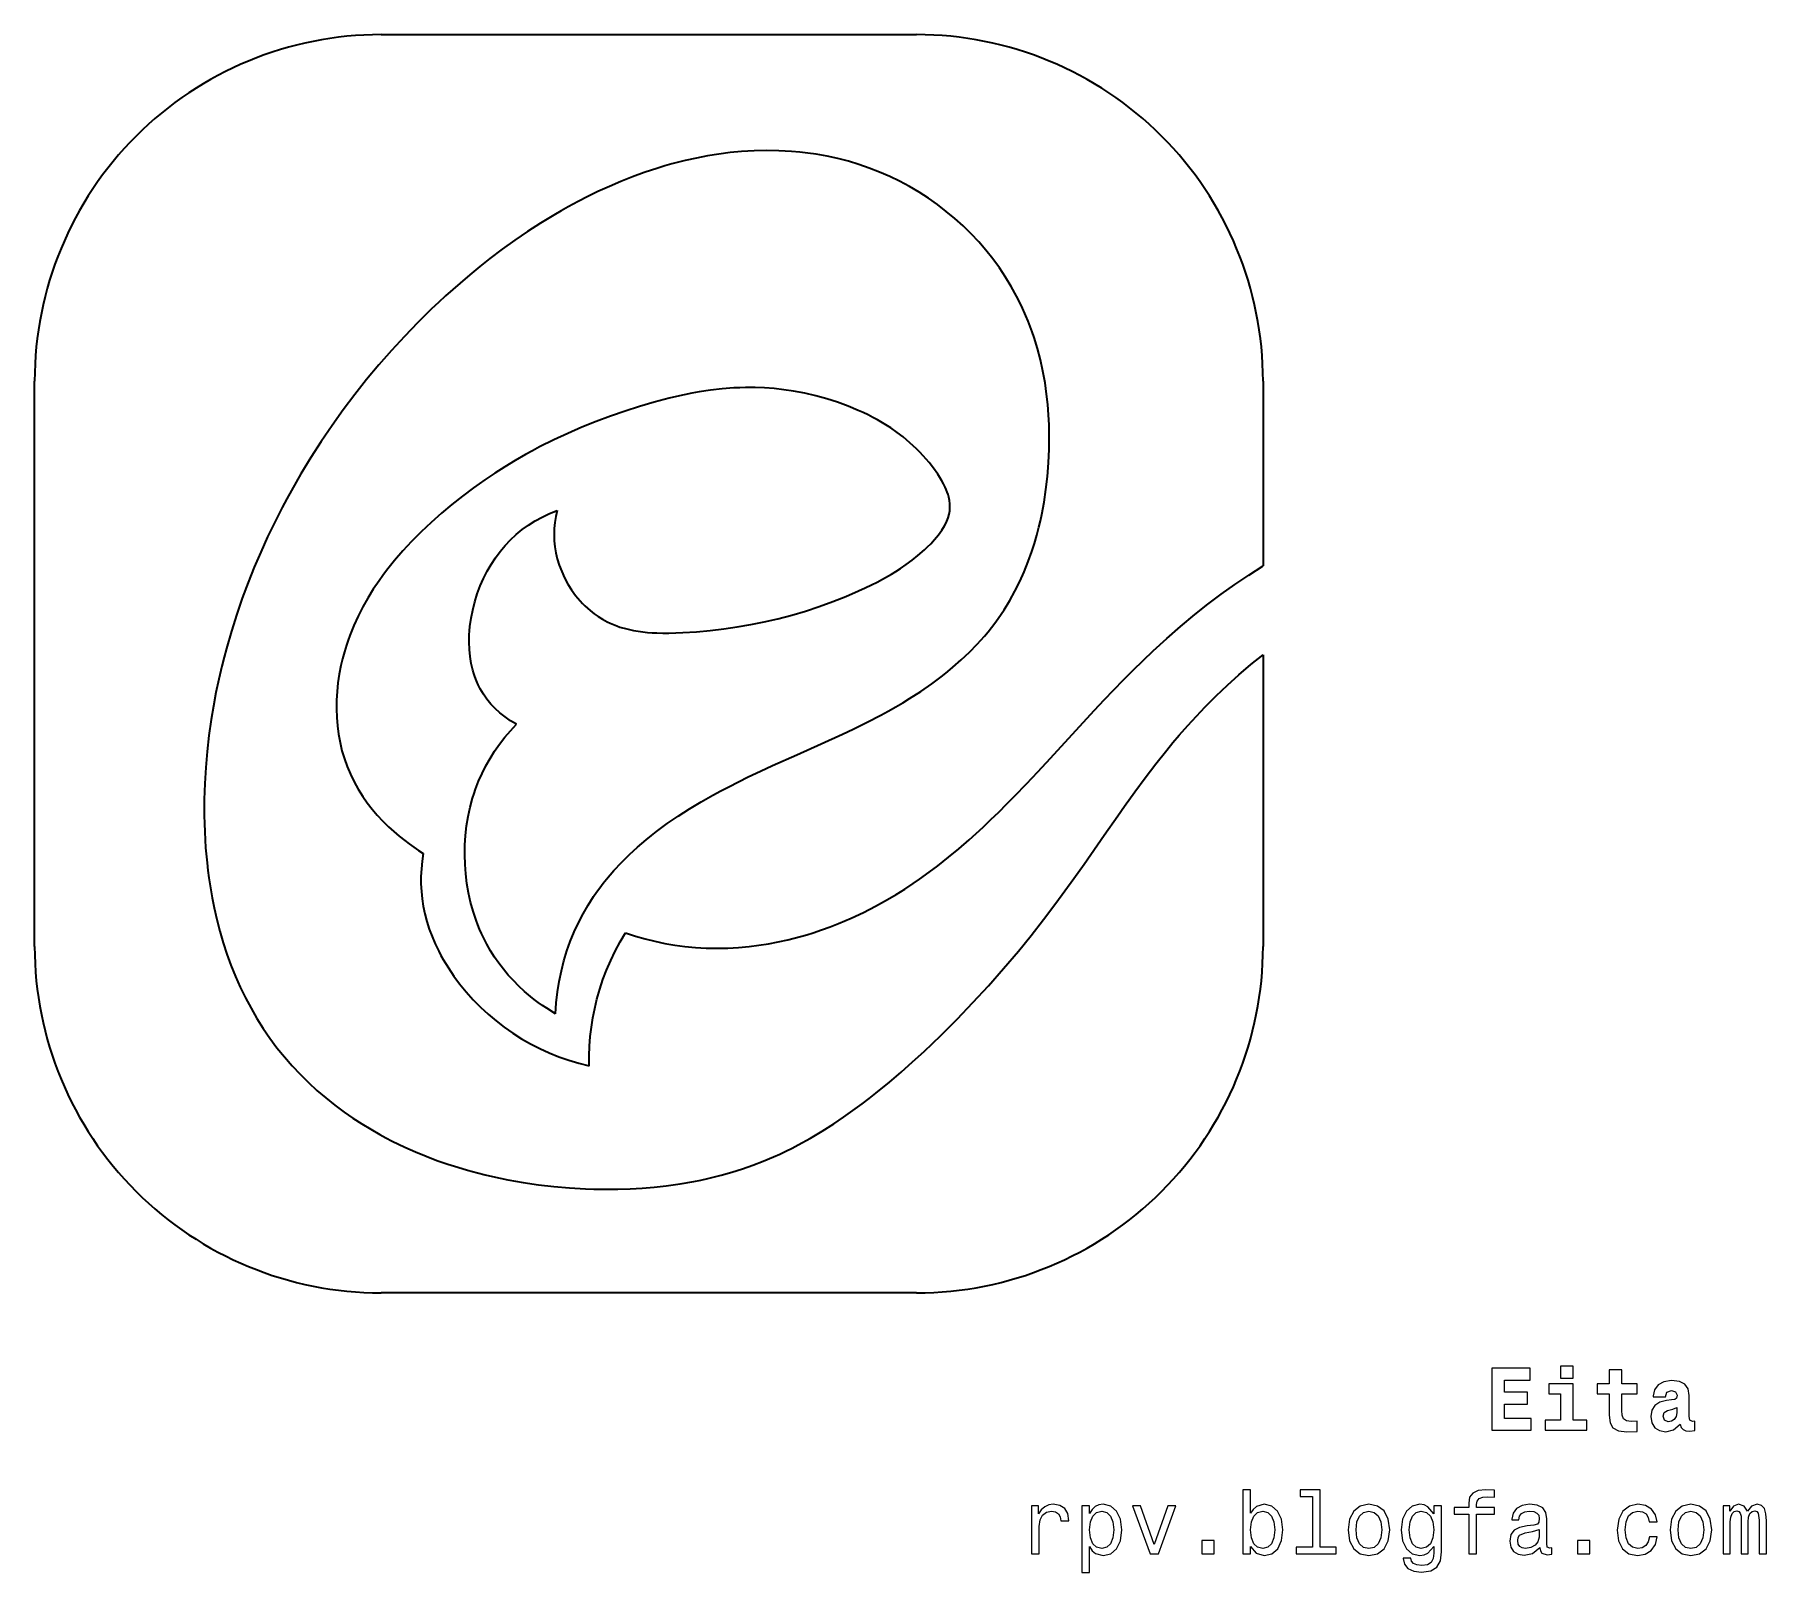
# Model space of a CAD drawing. Extents: x 116 to 396, y 12 to 260.
import ezdxf

# ---------------------------------------------------------------- set-up
doc = ezdxf.new("R2010")
doc.units = 0

msp = doc.modelspace()

# ---------------------------------------------------------------- linework, layer by layer
at = {"color": 7, "lineweight": 35}
for p, q in [((172.110168, 260.173065), (258.650391, 260.173065)), ((116.110161, 112.778114), (116.110161, 204.173065)), ((314.650391, 204.173065), (314.650391, 174.293549)), ((314.650391, 159.924744), (314.650391, 112.778114)), ((258.650391, 56.778114), (172.110168, 56.778114))]:
    msp.add_line(p, q, dxfattribs=at)
for points in [[(200.286972, 101.892075), (200.422974, 103.679886), (200.628311, 105.42955), (200.902969, 107.14109), (201.246857, 108.814499), (201.65979, 110.449783), (202.141495, 112.046959), (202.691528, 113.606056), (203.309296, 115.127098), (203.994003, 116.610123), (204.744629, 118.055199), (205.559891, 119.462372), (206.438248, 120.831734), (206.940704, 121.559105), (207.460876, 122.275383), (208.001511, 122.984634), (208.559296, 123.682701), (209.72113, 125.041565), (210.94577, 126.356323), (212.229324, 127.627319), (213.567596, 128.85498), (214.956207, 130.039825), (215.787689, 130.711487), (216.63385, 131.368958), (218.366531, 132.642059), (220.146927, 133.860764), (221.967758, 135.027084), (223.82193, 136.143372), (225.702713, 137.212433), (227.004318, 137.919785), (228.313568, 138.607666), (229.87619, 139.401199), (231.444519, 140.171524), (233.411545, 141.106796), (235.380371, 142.015732), (239.312958, 143.780518), (243.226746, 145.521545), (246.695206, 147.103806), (248.418228, 147.91893), (250.646149, 149.014618), (252.855026, 150.160141), (254.076889, 150.824493), (255.290268, 151.509201), (256.410217, 152.165741), (257.520569, 152.842422), (259.335571, 154.01062), (261.113556, 155.241119), (261.988556, 155.882538), (262.851196, 156.540817), (263.695923, 157.212662), (264.526306, 157.901749), (265.878845, 159.092209), (267.183167, 160.331909), (268.434509, 161.620987), (269.628418, 162.959198), (270.202576, 163.646561), (270.760986, 164.345917), (271.303223, 165.057144), (271.828979, 165.78006), (272.802124, 167.216904), (273.710663, 168.695328), (274.553925, 170.213287), (275.33194, 171.768387), (276.045258, 173.358047), (276.694946, 174.979431), (277.282349, 176.629562), (277.697205, 177.930878), (278.076263, 179.246246), (278.42041, 180.574112), (278.656128, 181.577332), (278.873047, 182.58609), (279.252014, 184.617813), (279.559814, 186.664352), (279.798492, 188.721054), (279.980072, 190.949661), (280.082794, 193.180099), (280.104401, 194.294571), (280.105957, 195.407867), (280.07019, 197.074463), (279.987793, 198.735657), (279.857666, 200.389923), (279.678497, 202.035812), (279.411987, 203.904724), (279.077576, 205.758743), (278.673248, 207.595779), (278.197021, 209.413681), (277.647247, 211.210236), (277.341675, 212.107239), (277.016876, 212.997894), (276.67865, 213.867203), (276.321686, 214.729736), (275.596558, 216.338196), (274.804413, 217.918945), (273.945679, 219.469452), (273.02124, 220.987015), (272.032227, 222.468903), (270.980133, 223.912262), (269.866791, 225.31427), (268.694275, 226.672058), (267.464874, 227.982788), (266.181122, 229.243713), (264.845703, 230.452148), (263.461487, 231.60556), (262.031372, 232.701538), (260.558411, 233.737885), (259.045715, 234.712585), (257.496368, 235.623886), (255.913483, 236.470322), (254.304611, 237.248672), (252.668427, 237.96051), (251.007843, 238.605301), (249.325714, 239.182816), (247.624786, 239.693069), (245.907745, 240.136353), (244.177139, 240.513153), (242.435486, 240.824188), (241.10257, 241.017578), (239.76564, 241.173737), (238.425674, 241.293198), (237.419281, 241.359024), (236.412109, 241.404755), (234.396851, 241.436951), (232.382721, 241.391937), (230.372314, 241.271912), (228.536133, 241.098145), (226.706741, 240.865189), (224.885666, 240.574829), (223.074265, 240.228867), (221.273773, 239.829102), (220.171677, 239.557129), (219.074371, 239.265884), (217.948013, 238.945786), (216.827194, 238.606079), (214.63649, 237.881348), (212.738983, 237.188873), (210.860367, 236.444336), (209.001312, 235.649902), (207.16243, 234.807709), (205.545166, 234.020691), (203.944504, 233.198975), (202.360718, 232.343948), (201.184067, 231.68161), (200.01712, 231.001831), (197.883911, 229.699829), (195.784637, 228.342972), (193.719727, 226.934174), (191.689575, 225.476135), (189.694534, 223.971405), (188.059067, 222.683456), (186.44838, 221.365936), (184.862671, 220.02002), (183.692398, 218.994873), (182.536255, 217.954834), (181.389359, 216.895691), (180.256851, 215.822327), (178.040009, 213.639206), (175.88121, 211.403473), (173.780991, 209.117401), (171.739868, 206.782928), (169.758469, 204.401733), (167.837402, 201.975204), (165.977402, 199.504471), (164.179245, 196.990479), (162.438721, 194.426178), (160.76236, 191.819626), (159.151276, 189.171249), (157.606735, 186.481354), (156.859863, 185.120926), (156.130157, 183.750229), (154.919785, 181.376663), (153.76152, 178.973175), (152.656494, 176.540054), (151.605957, 174.07756), (150.611221, 171.58609), (149.673676, 169.066147), (148.794815, 166.518341), (147.915833, 163.744263), (147.108917, 160.939941), (146.733185, 159.526855), (146.376328, 158.106781), (145.877106, 155.96402), (145.422104, 153.806839), (145.012466, 151.636185), (144.649353, 149.45311), (144.286148, 146.892075), (143.98996, 144.317856), (143.762909, 141.732773), (143.607208, 139.13945), (143.525208, 136.540802), (143.519302, 133.940002), (143.54599, 132.628769), (143.593018, 131.318375), (143.659393, 130.031464), (143.746094, 128.746338), (143.969543, 126.296982), (144.110321, 125.07666), (144.270859, 123.859901), (144.516205, 122.244003), (144.797989, 120.636642), (145.116898, 119.039108), (145.549561, 117.136909), (146.037811, 115.253105), (146.582703, 113.39006), (147.185181, 111.550148), (147.8461, 109.735764), (148.566101, 107.949272), (149.345734, 106.193024), (150.185379, 104.46933), (151.085159, 102.780426), (152.045029, 101.128494), (153.064667, 99.515648), (154.143539, 97.943878), (155.280792, 96.415054), (156.475311, 94.930954), (157.725632, 93.493179), (159.012527, 92.121109), (160.349991, 90.796829), (161.735718, 89.521408), (163.16716, 88.295769), (164.641586, 87.120667), (166.156158, 85.996689), (167.551178, 85.029175), (168.974213, 84.103622), (170.423157, 83.220123), (171.89595, 82.378662), (172.884857, 81.84375), (173.882858, 81.327209), (174.900009, 80.82383), (175.9254, 80.33902), (177.642029, 79.575935), (179.378082, 78.862823), (181.131989, 78.198837), (182.902313, 77.583046), (184.4888, 77.075333), (186.086609, 76.604164), (187.695129, 76.168823), (188.908203, 75.865387), (190.12677, 75.581398), (192.579468, 75.070671), (195.05159, 74.634628), (197.541367, 74.271721), (200.046829, 73.980927), (202.565643, 73.761932), (205.166656, 73.612167), (206.485291, 73.565987), (207.805237, 73.540031), (209.095627, 73.534546), (210.386124, 73.549034), (212.343475, 73.610085), (214.297516, 73.71949), (216.246017, 73.878799), (218.186661, 74.089554), (220.437805, 74.402512), (222.671585, 74.789894), (223.787506, 75.013535), (224.897736, 75.256752), (225.988815, 75.516525), (227.073578, 75.795776), (228.805481, 76.286514), (230.518784, 76.828438), (232.212296, 77.421623), (233.88504, 78.065842), (235.536255, 78.760521), (236.537842, 79.211037), (237.531082, 79.679871), (238.540527, 80.179115), (239.541122, 80.6968), (241.491959, 81.771774), (243.408951, 82.912582), (245.292999, 84.114517), (246.838684, 85.159187), (248.363052, 86.239792), (249.866913, 87.35331), (250.981857, 88.20826), (252.08606, 89.078842), (254.26355, 90.86235), (256.156982, 92.481819), (258.020721, 94.135391), (259.85553, 95.819214), (261.21109, 97.098236), (262.550812, 98.391502), (263.878571, 99.701981), (265.190491, 101.02536), (267.763184, 103.70517), (270.2724, 106.432404), (272.718201, 109.206207), (275.101196, 112.026352), (277.168121, 114.571861), (279.189209, 117.153046), (281.168091, 119.76825), (282.627563, 121.750214), (284.06897, 123.747757), (285.717224, 126.072777), (288.981873, 130.753418), (291.159668, 133.875259), (292.256409, 135.430054), (293.918518, 137.748154), (295.608521, 140.042526), (297.334412, 142.305832), (299.103577, 144.531342), (300.09613, 145.735565), (301.104614, 146.925751), (302.475311, 148.489578), (303.877319, 150.025665), (305.311951, 151.532745), (307.078094, 153.30162), (308.894165, 155.026031), (310.761169, 156.705063), (312.679779, 158.338089), (314.650391, 159.924744)], [(200.580597, 183.253448), (200.355453, 182.274323), (200.194992, 181.295746), (200.099167, 180.317825), (200.067856, 179.340912), (200.100815, 178.365616), (200.197693, 177.39299), (200.35788, 176.424561), (200.580597, 175.462494), (200.899841, 174.405212), (201.293015, 173.364258), (201.757813, 172.345566), (202.291565, 171.355759), (202.891266, 170.40184), (203.553558, 169.490997), (204.274841, 168.630219), (204.658966, 168.218063), (205.056534, 167.82106), (205.461563, 167.444855), (205.878647, 167.084793), (206.530151, 166.572922), (207.206085, 166.100815), (207.904602, 165.669678), (208.623764, 165.280243), (209.134476, 165.034332), (209.653564, 164.808472), (210.181, 164.602173), (210.715515, 164.415298), (211.802536, 164.097931), (212.910187, 163.850906), (214.033615, 163.667847), (215.168259, 163.541611), (215.921585, 163.485733), (216.67688, 163.449158), (217.638687, 163.4272), (218.600372, 163.428925), (219.727402, 163.456268), (220.850616, 163.506348), (223.081909, 163.660217), (225.29187, 163.870743), (227.484329, 164.130234), (229.66687, 164.43985), (231.848236, 164.806183), (234.035889, 165.238068), (236.233459, 165.743073), (238.475494, 166.334839), (240.714203, 167.00206), (242.9328, 167.736191), (245.111923, 168.526611), (247.233002, 169.363861), (249.281723, 170.242798), (250.329834, 170.723236), (251.356003, 171.217178), (252.258911, 171.673752), (253.146729, 172.145538), (254.597702, 172.973602), (255.314667, 173.412781), (256.028442, 173.872314), (256.977478, 174.521545), (257.92453, 175.218445), (258.867615, 175.968842), (259.915314, 176.882797), (260.428833, 177.36882), (260.931274, 177.874603), (261.576935, 178.579651), (262.183685, 179.318954), (262.736664, 180.09079), (263.166046, 180.797455), (263.355316, 181.158661), (263.525208, 181.524628), (263.739868, 182.081482), (263.901642, 182.646439), (264.006348, 183.217712), (264.051392, 183.793427), (264.038849, 184.337982), (263.974548, 184.88298), (263.861664, 185.426697), (263.747681, 185.832581), (263.610901, 186.236069), (263.453613, 186.63649), (263.278015, 187.033234), (263.030396, 187.534073), (262.76059, 188.026947), (262.433502, 188.573212), (262.087219, 189.107239), (261.39505, 190.078156), (260.667053, 191.000183), (260.188934, 191.563492), (259.703339, 192.106781), (259.168732, 192.674713), (258.627167, 193.22052), (257.566254, 194.210953), (256.47226, 195.132751), (255.491684, 195.882263), (254.475677, 196.591309), (253.421539, 197.263275), (252.328018, 197.900497), (251.585571, 198.302292), (250.826294, 198.689819), (250.032959, 199.071472), (249.223206, 199.438248), (247.576859, 200.119202), (245.878143, 200.739014), (244.136795, 201.294434), (242.363312, 201.781769), (240.568329, 202.197327), (238.761841, 202.538025), (237.20137, 202.770111), (235.643356, 202.944489), (234.091309, 203.061478), (232.547806, 203.122086), (231.014633, 203.127899), (230.062149, 203.10463), (229.114258, 203.061356), (227.232361, 202.917511), (225.368484, 202.702026), (223.521271, 202.421051), (222.30275, 202.201324), (221.090057, 201.957321), (219.873184, 201.688614), (218.660828, 201.398697), (216.256454, 200.76384), (213.892532, 200.069473), (211.539169, 199.31459), (209.197388, 198.502258), (206.869843, 197.633102), (204.560333, 196.706085), (202.273254, 195.719116), (200.013046, 194.669922), (197.704285, 193.515411), (196.563477, 192.911987), (195.432175, 192.291046), (193.753784, 191.326859), (192.09845, 190.323608), (190.467041, 189.281769), (188.860321, 188.201874), (187.055481, 186.92186), (185.285522, 185.593735), (183.552307, 184.218124), (181.858154, 182.795349), (180.206024, 181.325241), (178.59964, 179.807098), (177.043625, 178.239471), (175.638321, 176.72583), (174.287613, 175.164368), (173.631378, 174.360672), (172.991364, 173.543823), (172.374741, 172.722015), (171.775772, 171.886688), (170.851837, 170.514282), (169.979828, 169.10556), (169.163635, 167.660324), (168.407242, 166.179092), (167.714493, 164.663132), (167.382538, 163.866455), (167.069122, 163.061508), (166.781586, 162.268356), (166.512634, 161.468307), (166.179855, 160.378525), (165.882767, 159.278732), (165.622375, 158.170563), (165.350006, 156.776245), (165.138275, 155.375153), (164.988922, 153.970917), (164.903503, 152.567184), (164.88353, 151.167557), (164.930313, 149.775452), (165.042709, 148.41629), (165.221985, 147.070206), (165.469101, 145.739655), (165.784882, 144.426819), (166.170074, 143.133606), (166.625305, 141.861679), (167.151184, 140.612518), (167.748154, 139.38736), (168.416626, 138.187241), (169.156952, 137.013046), (169.875549, 135.991669), (170.651291, 134.99173), (171.484314, 134.013596), (172.37468, 133.057495), (173.32251, 132.123611), (174.156265, 131.362457), (175.029984, 130.616898), (175.943665, 129.886948), (176.646881, 129.35585), (177.372101, 128.833344), (178.13681, 128.307693), (178.924515, 127.791039)], [(194.012054, 148.695511), (193.044907, 149.264877), (192.144409, 149.876022), (191.310486, 150.528854), (190.543106, 151.223206), (189.842102, 151.958649), (189.20723, 152.734589), (188.638138, 153.550049), (188.134354, 154.403748), (187.807449, 155.050095), (187.514664, 155.715057), (187.255661, 156.397675), (187.083344, 156.920563), (186.929581, 157.452286), (186.677017, 158.540039), (186.496262, 159.656357), (186.385437, 160.796326), (186.342606, 161.954681), (186.365692, 163.125977), (186.407684, 163.79895), (186.470108, 164.473282), (186.654724, 165.821777), (186.916428, 167.163116), (187.252151, 168.489243), (187.659027, 169.79245), (188.134354, 171.065613), (188.659027, 172.266785), (189.244034, 173.428467), (189.887711, 174.546295), (190.588684, 175.616547), (191.345779, 176.636108), (192.158035, 177.602448), (193.024704, 178.513535), (193.945175, 179.367783), (194.919006, 180.164017), (195.945877, 180.901367), (197.025574, 181.579254), (198.157974, 182.197327), (199.342987, 182.755417), (200.580597, 183.253448)], [(211.633148, 114.986084), (213.203094, 114.466553), (214.782562, 114.007736), (216.37149, 113.609604), (217.969696, 113.272064), (219.576874, 112.99498), (221.192505, 112.778114), (222.917084, 112.613297), (224.649017, 112.515427), (226.386673, 112.483749), (228.128143, 112.517334), (229.871307, 112.615143), (231.613831, 112.776001), (233.179581, 112.973595), (234.741043, 113.220184), (236.296417, 113.514709), (237.843918, 113.856033), (238.865112, 114.107681), (239.881592, 114.379044), (240.903229, 114.672859), (241.919113, 114.986084), (243.311523, 115.449722), (244.691193, 115.948647), (246.057251, 116.481827), (247.072403, 116.903595), (248.079208, 117.343628), (250.066803, 118.276756), (252.018539, 119.277725), (253.933441, 120.342979), (255.345139, 121.181969), (256.735779, 122.053589), (258.105469, 122.956345), (259.11911, 123.652901), (260.121216, 124.365463), (262.091553, 125.835999), (263.806305, 127.190491), (265.488159, 128.58577), (267.138916, 130.018204), (268.28186, 131.04541), (269.411194, 132.087921), (270.676331, 133.28688), (271.9263, 134.50206), (273.237518, 135.80722), (274.534729, 137.126465), (276.395752, 139.061768), (278.23587, 141.015839), (280.289368, 143.23085), (284.36676, 147.673752), (287.428284, 150.984833), (288.968872, 152.624374), (290.519928, 154.249252), (292.084229, 155.856628), (293.66449, 157.443878), (295.263214, 159.00856), (296.882751, 160.548401), (299.078156, 162.559387), (301.318848, 164.518417), (303.608521, 166.422012), (305.72702, 168.095993), (307.889618, 169.720886), (310.097351, 171.295761), (312.350861, 172.820084), (314.650391, 174.293549)], [(200.286972, 101.892075), (198.86908, 102.781967), (198.18251, 103.247757), (197.514175, 103.725471), (196.872772, 104.208359), (196.24913, 104.702835), (195.281723, 105.523727), (194.360352, 106.374504), (193.485046, 107.254982), (192.655807, 108.164909), (191.872635, 109.103951), (191.135529, 110.071671), (190.444534, 111.067513), (189.799637, 112.090805), (189.200882, 113.140747), (188.64827, 114.216362), (188.328049, 114.89743), (188.025665, 115.587692), (187.738159, 116.294479), (187.468918, 117.009933), (186.987671, 118.457306), (186.578339, 119.93573), (186.24173, 121.439285), (185.977921, 122.963425), (185.787064, 124.503235), (185.669296, 126.053558), (185.624741, 127.609055), (185.653534, 129.164337), (185.755844, 130.714035), (185.931778, 132.252899), (186.181473, 133.775879), (186.505066, 135.278305), (186.902664, 136.755844), (187.129242, 137.48407), (187.374359, 138.204712), (187.866852, 139.492584), (188.420532, 140.752289), (189.035446, 141.982315), (189.711639, 143.181534), (190.449112, 144.349136), (191.247879, 145.484604), (192.107956, 146.587585), (193.029343, 147.657898), (194.012054, 148.695511)], [(178.924515, 127.791039), (178.738281, 126.554977), (178.614441, 125.32666), (178.552948, 124.106125), (178.553635, 122.893486), (178.61618, 121.688965), (178.740067, 120.492905), (178.924515, 119.305824), (179.184982, 118.058121), (179.510605, 116.822472), (179.899338, 115.600281), (180.348785, 114.39315), (180.856323, 113.202866), (181.419144, 112.031349), (181.78215, 111.338264), (182.163345, 110.653084), (182.977722, 109.308197), (183.857193, 108.000153), (184.796814, 106.732285), (185.323532, 106.070435), (185.865585, 105.42144), (186.993286, 104.163628), (188.175659, 102.961761), (189.408966, 101.818344), (190.690125, 100.735489), (192.01651, 99.714951), (193.385986, 98.758194), (194.796844, 97.866356), (196.247757, 97.040359), (197.737732, 96.280869), (199.266037, 95.588364), (200.832184, 94.963196), (202.435883, 94.405548), (204.076996, 93.915535), (205.755447, 93.493179)], [(205.755447, 93.493179), (205.751373, 95.080231), (205.807571, 96.651154), (205.924057, 98.205956), (206.10083, 99.744621), (206.337891, 101.267166), (206.635223, 102.773575), (206.992859, 104.263863), (207.445724, 105.851791), (207.968613, 107.421005), (208.561508, 108.971474), (209.224396, 110.50322), (209.957306, 112.016235), (210.760223, 113.510521), (211.633148, 114.986084)]]:
    msp.add_lwpolyline(points, dxfattribs=at)
at = {"color": 7, "lineweight": 13}
for points in [[(362.728973, 44.945324), (362.728973, 42.985668), (364.760681, 42.985668), (364.760681, 44.945324)], [(351.605072, 44.599503), (351.605072, 34.599503), (357.959534, 34.599503), (357.959534, 36.501518), (353.679993, 36.501518), (353.679993, 38.792587), (357.411987, 38.792587), (357.411987, 40.709011), (353.679993, 40.709011), (353.679993, 42.697487), (357.844269, 42.697487), (357.844269, 44.599503)], [(366.979706, 36.198925), (364.760681, 36.198925), (364.760681, 42.077888), (360.855774, 42.077888), (360.855774, 40.464058), (362.728973, 40.464058), (362.728973, 36.198925), (360.265015, 36.198925), (360.265015, 34.599503), (366.979706, 34.599503)], [(375.106506, 42.077888), (372.642517, 42.077888), (372.642517, 44.340137), (370.61084, 44.340137), (370.61084, 42.077888), (368.679993, 42.077888), (368.679993, 40.464058), (370.61084, 40.464058), (370.61084, 37.020252), (370.740509, 35.781059), (371.201599, 34.945324), (372.080566, 34.48423), (373.463867, 34.325726), (375.106506, 34.397774), (375.106506, 36.040424), (374.155487, 35.982788), (373.377411, 36.098061), (372.91629, 36.443882), (372.700165, 37.005844), (372.642517, 37.755123), (372.642517, 40.464058), (375.106506, 40.464058)], [(379.688629, 40.00296), (379.919189, 40.752239), (380.654053, 41.011604), (381.331299, 40.809875), (381.561829, 40.233509), (381.475372, 39.786823), (381.187195, 39.570683), (380.668457, 39.48423), (379.861542, 39.397774), (378.766449, 39.109589), (377.973938, 38.576447), (377.498444, 37.812759), (377.339935, 36.818523), (377.498444, 35.781059), (377.973938, 34.988552), (378.73764, 34.513046), (379.775085, 34.325726), (381.014282, 34.628323), (382.094971, 35.536102), (382.253479, 35.017368), (382.556061, 34.671547), (382.988342, 34.498638), (383.607941, 34.426594), (384.42926, 34.541866), (384.42926, 36.040424), (384.083435, 35.997196), (383.622345, 36.184517), (383.535889, 36.775295), (383.535889, 40.204689), (383.362976, 41.256561), (382.844269, 42.005844), (381.936462, 42.45253), (380.654053, 42.611031), (379.414856, 42.42371), (378.492676, 41.919388), (377.901886, 41.126881), (377.714569, 40.118233), (377.714569, 40.00296)], [(381.53302, 37.366074), (381.417755, 36.775295), (381.115143, 36.328609), (380.668457, 36.040424), (380.135315, 35.953968), (379.544556, 36.198925), (379.3284, 36.832932), (379.501312, 37.45253), (380.02005, 37.783939), (380.899017, 37.956852), (381.53302, 38.259445)], [(277.210236, 14.599503), (278.478271, 14.599503), (278.478271, 19.023134), (278.607941, 20.089417), (278.997009, 20.853104), (279.631012, 21.314199), (280.48114, 21.472702), (281.115143, 21.371838), (281.590668, 21.083652), (281.878845, 20.593739), (281.979706, 19.930914), (283.262115, 19.930914), (283.089203, 21.098061), (282.613708, 21.933796), (281.821198, 22.438118), (280.740509, 22.611031), (280.005646, 22.495756), (279.371643, 22.207571), (278.809662, 21.717659), (278.362976, 21.054834), (278.362976, 22.337254), (277.210236, 22.337254)], [(286.605072, 21.141289), (286.605072, 22.337254), (285.337067, 22.337254), (285.337067, 11.602385), (286.605072, 11.602385), (286.605072, 15.781059), (287.051758, 15.103826), (287.556061, 14.65714), (288.824097, 14.325727), (290.034454, 14.599503), (290.985474, 15.420828), (291.605072, 16.717659), (291.835602, 18.475584), (291.605072, 20.219099), (290.985474, 21.51593), (290.034454, 22.322845), (288.824097, 22.611031), (288.132446, 22.524574), (287.541656, 22.250799), (287.037354, 21.789703)], [(312.628113, 15.795468), (313.564728, 14.685958), (314.847137, 14.325727), (316.057526, 14.599503), (317.022919, 15.420828), (317.628113, 16.732067), (317.858673, 18.475584), (317.628113, 20.219099), (317.008514, 21.51593), (316.057526, 22.322845), (314.847137, 22.611031), (313.579132, 22.236389), (313.060394, 21.775295), (312.628113, 21.155699), (312.628113, 24.945324), (311.360107, 24.945324), (311.360107, 14.599503), (312.628113, 14.599503)], [(322.628113, 23.879042), (322.628113, 15.665785), (320.02005, 15.665785), (320.02005, 14.599503), (326.489777, 14.599503), (326.489777, 15.665785), (323.896118, 15.665785), (323.896118, 24.945324), (320.639648, 24.945324), (320.639648, 23.879042)], [(328.406219, 18.461174), (328.636749, 16.703249), (329.299591, 15.406419), (330.351471, 14.599503), (331.76355, 14.325727), (333.161255, 14.599503), (334.213135, 15.39201), (334.875946, 16.688839), (335.120911, 18.461174), (334.875946, 20.219099), (334.213135, 21.530338), (333.161255, 22.322845), (331.76355, 22.611031), (330.351471, 22.322845), (329.299591, 21.51593), (328.636749, 20.219099)], [(343.478271, 14.945324), (343.478271, 22.337254), (342.267883, 22.337254), (342.267883, 21.083652), (341.273651, 22.221981), (340.668457, 22.510166), (339.991211, 22.611031), (338.766449, 22.322845), (337.81543, 21.51593), (337.195831, 20.219099), (336.979706, 18.475584), (337.195831, 16.717659), (337.81543, 15.420828), (338.766449, 14.599503), (339.991211, 14.325727), (340.682861, 14.426592), (341.259247, 14.685958), (342.267883, 15.781059), (342.267883, 14.685958), (342.152618, 13.821404), (341.835602, 13.201808), (341.230408, 12.841578), (340.322632, 12.711895), (339.530151, 12.798349), (338.96817, 13.014488), (338.636749, 13.389128), (338.535889, 13.893451), (337.311096, 13.893451), (337.311096, 13.835814), (337.498444, 12.913624), (338.074799, 12.221981), (338.996979, 11.775295), (340.25061, 11.616794), (341.749146, 11.832932), (342.743408, 12.43812), (343.305359, 13.489992)], [(347.887482, 20.997196), (347.887482, 14.599503), (349.155487, 14.599503), (349.155487, 20.997196), (352.037354, 20.997196), (352.037354, 22.077888), (349.155487, 22.077888), (349.155487, 22.553392), (349.256348, 23.129761), (349.587769, 23.51881), (350.149719, 23.749359), (350.956665, 23.835814), (352.037354, 23.778177), (352.037354, 24.873278), (350.668457, 24.945324), (349.42926, 24.815639), (348.564728, 24.426592), (348.04599, 23.749359), (347.887482, 22.783939), (347.887482, 22.077888), (345.567596, 22.077888), (345.567596, 20.997196)], [(359.400452, 15.608149), (359.400452, 15.56492), (359.472504, 15.075006), (359.68866, 14.729185), (360.596436, 14.45541), (361.30249, 14.570684), (361.30249, 15.550511), (360.999878, 15.507283), (360.596436, 15.694603), (360.524384, 16.270973), (360.524384, 20.276735), (360.351471, 21.299791), (359.847137, 22.020252), (358.96817, 22.452528), (357.729004, 22.611031), (356.518616, 22.438118), (355.625244, 21.948206), (355.063293, 21.184517), (354.875977, 20.175871), (354.875977, 20.089417), (356.014282, 20.089417), (356.115143, 20.694603), (356.432159, 21.126881), (356.950897, 21.386246), (357.68576, 21.48711), (358.391815, 21.415064), (358.896118, 21.198925), (359.19873, 20.824287), (359.299591, 20.305553), (359.241943, 19.700367), (359.011414, 19.397774), (358.435028, 19.253681), (357.35434, 19.138407), (356.115143, 18.879042), (355.236206, 18.417946), (354.717468, 17.697485), (354.55896, 16.631203), (354.703064, 15.680194), (355.149719, 14.974142), (355.870178, 14.527456), (356.864441, 14.368955), (358.204498, 14.671549)], [(377.080566, 19.772413), (378.334167, 19.772413), (378.074829, 20.925152), (377.4552, 21.832932), (376.489807, 22.394892), (375.236206, 22.611031), (373.852905, 22.322845), (372.801025, 21.51593), (372.138214, 20.204689), (371.907654, 18.446764), (372.12381, 16.703249), (372.772217, 15.406419), (373.795288, 14.599503), (375.192963, 14.325727), (376.432159, 14.541865), (377.397583, 15.147053), (378.060394, 16.098061), (378.348572, 17.366074), (377.138214, 17.366074), (376.922058, 16.559156), (376.518616, 15.953969), (375.942261, 15.579329), (375.236206, 15.464056), (374.357239, 15.651376), (373.723236, 16.227745), (373.334167, 17.164345), (373.204498, 18.489992), (373.334167, 19.786823), (373.73764, 20.723421), (374.386047, 21.299791), (375.236206, 21.50152), (375.985474, 21.371838), (376.547424, 21.040424), (376.922058, 20.492874)], [(380.452332, 18.461174), (380.682892, 16.703249), (381.345703, 15.406419), (382.397583, 14.599503), (383.809692, 14.325727), (385.207397, 14.599503), (386.259247, 15.39201), (386.922089, 16.688839), (387.167053, 18.461174), (386.922089, 20.219099), (386.259247, 21.530338), (385.207397, 22.322845), (383.809692, 22.611031), (382.397583, 22.322845), (381.345703, 21.51593), (380.682892, 20.219099)], [(388.997009, 14.599503), (390.164154, 14.599503), (390.164154, 19.772413), (390.236206, 20.55051), (390.452332, 21.112471), (390.783752, 21.443882), (391.216034, 21.573566), (391.561859, 21.458292), (391.792389, 21.170109), (391.907654, 20.680195), (391.950897, 20.03178), (391.950897, 14.599503), (393.04599, 14.599503), (393.04599, 19.772413), (393.118042, 20.536102), (393.334167, 21.098061), (393.679993, 21.443882), (394.112274, 21.573566), (394.458099, 21.458292), (394.68866, 21.170109), (394.832764, 20.03178), (394.832764, 14.599503), (395.999878, 14.599503), (395.999878, 19.945324), (395.927856, 21.054834), (395.697296, 21.904978), (395.236206, 22.42371), (394.486938, 22.611031), (393.607971, 22.322845), (392.930725, 21.48711), (392.397583, 22.308437), (391.504211, 22.611031), (390.682892, 22.322845), (390.120911, 21.51593), (390.120911, 22.337254), (388.997009, 22.337254)], [(288.607941, 15.464056), (287.757813, 15.651376), (287.138214, 16.227745), (286.749146, 17.164345), (286.619476, 18.475584), (286.749146, 19.772413), (287.138214, 20.709013), (287.757813, 21.270973), (288.607941, 21.472702), (289.386047, 21.270973), (290.005646, 20.694603), (290.394684, 19.758003), (290.538788, 18.475584), (290.394684, 17.178753), (290.005646, 16.227745), (289.386047, 15.651376)], [(296.40332, 14.599503), (297.743408, 14.599503), (300.567596, 22.337254), (299.256348, 22.337254), (297.080566, 16.098061), (294.861542, 22.337254), (293.535889, 22.337254)], [(316.561829, 18.475584), (316.417755, 17.178753), (316.028687, 16.227745), (315.409088, 15.651376), (314.631012, 15.464056), (313.780853, 15.651376), (313.161255, 16.227745), (312.772217, 17.164345), (312.642517, 18.475584), (312.772217, 19.772413), (313.161255, 20.709013), (313.780853, 21.270973), (314.631012, 21.472702), (315.409088, 21.270973), (316.028687, 20.694603), (316.417755, 19.758003)], [(329.703033, 18.475584), (329.832733, 19.772413), (330.236176, 20.709013), (330.884613, 21.285381), (331.76355, 21.48711), (332.628113, 21.285381), (333.27652, 20.723421), (333.679993, 19.772413), (333.824097, 18.475584), (333.679993, 17.164345), (333.27652, 16.213335), (332.628113, 15.636967), (331.76355, 15.449647), (330.884613, 15.636967), (330.236176, 16.213335), (329.832733, 17.164345)], [(338.290955, 18.475584), (338.420624, 19.758003), (338.809662, 20.709013), (339.414856, 21.270973), (340.221771, 21.472702), (341.07193, 21.270973), (341.705933, 20.709013), (342.094971, 19.758003), (342.239075, 18.475584), (342.094971, 17.164345), (341.705933, 16.227745), (341.07193, 15.651376), (340.221771, 15.464056), (339.414856, 15.651376), (338.809662, 16.227745), (338.420624, 17.178753)], [(381.749176, 18.475584), (381.878845, 19.772413), (382.282318, 20.709013), (382.930725, 21.285381), (383.809692, 21.48711), (384.674255, 21.285381), (385.322662, 20.723421), (385.726105, 19.772413), (385.870209, 18.475584), (385.726105, 17.164345), (385.322662, 16.213335), (384.674255, 15.636967), (383.809692, 15.449647), (382.930725, 15.636967), (382.282318, 16.213335), (381.878845, 17.164345)], [(359.256348, 17.308435), (359.083435, 16.559156), (358.622375, 15.982788), (357.930725, 15.608149), (357.080566, 15.478465), (356.53302, 15.550511), (356.143982, 15.781059), (355.899017, 16.184517), (355.826965, 16.746477), (355.884613, 17.250799), (356.115143, 17.611031), (357.037354, 18.014488), (358.204498, 18.187399), (359.256348, 18.53322)], [(304.746277, 14.599503), (306.734741, 14.599503), (306.734741, 16.746477), (304.746277, 16.746477)], [(365.466736, 14.599503), (367.4552, 14.599503), (367.4552, 16.746477), (365.466736, 16.746477)]]:
    msp.add_lwpolyline(points, close=True, dxfattribs=at)
at = {"color": 7, "lineweight": 35}
for centre, start, end in [((172.110168, 204.173065), 90.000003, 180.000005), ((258.650391, 204.173065), 0, 90.000003), ((172.110168, 112.778114), 179.999995, 269.999997), ((258.650391, 112.778114), 269.999997, 360)]:
    msp.add_arc(centre, 56, start, end, dxfattribs=at)

doc.saveas('drawing.dxf')
